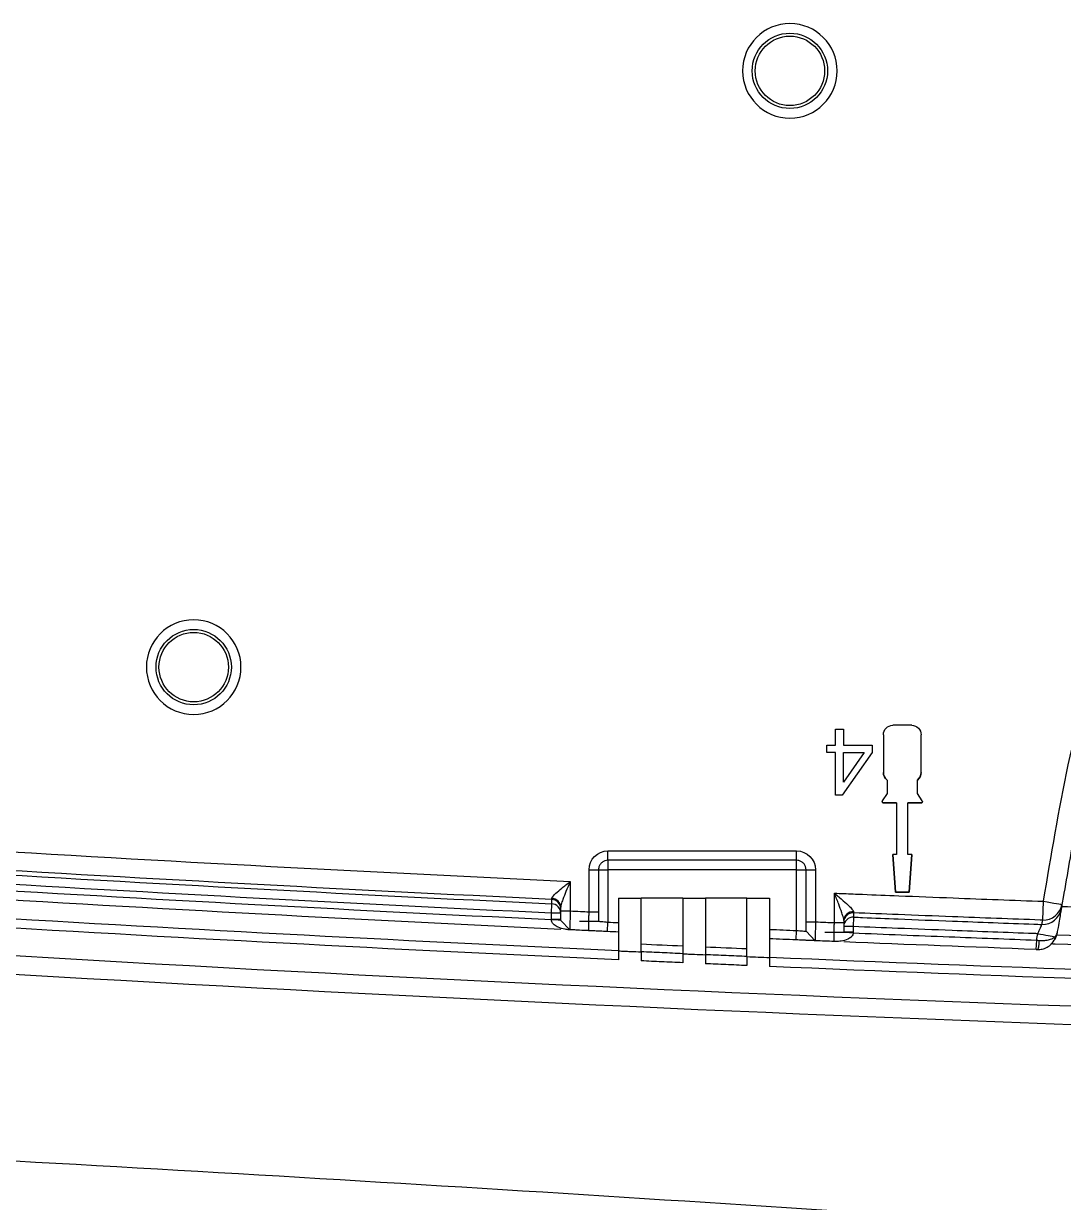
# Model space of a CAD drawing. Header units: millimetres. Extents: x 28 to 2974, y 8 to 3716.
# Drawn here: x 1713.2 to 1768.4, y 1207.4 to 1269.9 of the extents above; entities that cross this region are included whole.
import ezdxf

# ---------------------------------------------------------------- set-up
doc = ezdxf.new("R2010")
doc.units = ezdxf.units.MM
doc.layers.add('1LINE', color=7, linetype='CONTINUOUS')

msp = doc.modelspace()

# ---------------------------------------------------------------- linework, layer by layer
at = {"layer": '1LINE', "linetype": 'Continuous'}
for p, q in [((1760.31, 1232.719), (1759.31, 1232.719)), ((1756.279, 1231.674), (1756.279, 1232.512)), ((1756.279, 1232.512), (1756.705, 1232.512)), ((1756.705, 1232.512), (1756.705, 1231.674)), ((1758.81, 1232.219), (1758.81, 1230.219)), ((1760.81, 1230.219), (1760.81, 1232.219)), ((1755.81, 1231.674), (1756.279, 1231.674)), ((1755.81, 1231.28), (1755.81, 1231.674)), ((1756.705, 1231.674), (1758.21, 1231.674)), ((1758.21, 1231.674), (1758.21, 1231.28)), ((1756.279, 1231.28), (1755.81, 1231.28)), ((1756.279, 1229.012), (1756.279, 1231.28)), ((1758.21, 1231.28), (1756.627, 1229.012)), ((1757.791, 1231.28), (1756.705, 1229.703)), ((1756.705, 1231.28), (1757.791, 1231.28)), ((1756.705, 1229.703), (1756.705, 1231.28)), ((1760.81, 1230.219), (1760.81, 1230.219)), ((1759.01, 1229.819), (1759.01, 1229.112)), ((1759.01, 1229.819), (1759.01, 1229.819)), ((1760.61, 1229.819), (1760.61, 1229.819)), ((1760.61, 1229.112), (1760.61, 1229.819)), ((1756.627, 1229.012), (1756.279, 1229.012)), ((1759.01, 1229.112), (1758.75, 1228.714)), ((1760.87, 1228.714), (1760.61, 1229.112)), ((1759.51, 1228.604), (1758.81, 1228.604)), ((1758.81, 1228.604), (1759.51, 1228.604)), ((1758.81, 1228.604), (1758.81, 1228.604)), ((1759.51, 1228.604), (1759.51, 1225.876)), ((1759.51, 1228.604), (1759.51, 1228.604)), ((1760.11, 1228.604), (1760.11, 1228.604)), ((1760.11, 1225.876), (1760.11, 1228.604)), ((1760.81, 1228.604), (1760.11, 1228.604)), ((1760.11, 1228.604), (1760.81, 1228.604)), ((1760.81, 1228.604), (1760.81, 1228.604)), ((1744.213, 1226.064), (1754.213, 1226.064)), ((1744.213, 1225.564), (1744.213, 1226.064)), ((1754.213, 1225.564), (1754.213, 1226.064)), ((1759.444, 1223.876), (1759.31, 1225.876)), ((1759.31, 1225.876), (1759.444, 1223.876)), ((1759.51, 1225.876), (1759.31, 1225.876)), ((1760.31, 1225.876), (1760.11, 1225.876)), ((1760.31, 1225.876), (1760.177, 1223.876)), ((1760.177, 1223.876), (1760.31, 1225.876)), ((1754.213, 1225.564), (1744.213, 1225.564)), ((1744.213, 1225.564), (1744.213, 1225.064)), ((1754.213, 1225.064), (1754.213, 1225.564)), ((1743.213, 1222.835), (1743.213, 1225.064)), ((1743.713, 1225.064), (1743.713, 1222.835)), ((1743.713, 1225.064), (1744.213, 1225.064)), ((1744.213, 1225.064), (1744.213, 1222.288)), ((1754.213, 1225.064), (1744.213, 1225.064)), ((1754.213, 1221.844), (1754.213, 1225.064)), ((1754.213, 1225.064), (1754.713, 1225.064)), ((1754.713, 1222.302), (1754.713, 1225.064)), ((1755.213, 1225.064), (1755.213, 1222.302)), ((1742.213, 1224.443), (1742.213, 1222.882)), ((1741.213, 1222.761), (1741.237, 1223.26)), ((1748.179, 1223.565), (1745.979, 1223.565)), ((1751.579, 1223.565), (1749.379, 1223.565)), ((1756.213, 1222.261), (1756.213, 1223.822)), ((1760.177, 1223.876), (1759.444, 1223.876)), ((1759.444, 1223.876), (1760.177, 1223.876)), ((1759.444, 1223.876), (1759.444, 1223.876)), ((1760.177, 1223.876), (1760.177, 1223.876)), ((1767.255, 1222.392), (1767.291, 1223.39)), ((1741.213, 1222.426), (1741.213, 1222.761)), ((1741.713, 1222.882), (1741.713, 1223.074)), ((1741.713, 1222.382), (1742.189, 1221.882)), ((1744.19, 1221.788), (1744.213, 1222.288)), ((1756.713, 1222.366), (1756.713, 1222.261)), ((1757.234, 1222.552), (1757.213, 1222.053)), ((1757.213, 1222.053), (1757.213, 1221.76)), ((1754.192, 1221.344), (1754.213, 1221.844)), ((1754.713, 1221.802), (1755.192, 1221.302)), ((1754.713, 1221.802), (1755.192, 1221.302)), ((1744.779, 1220.763), (1744.779, 1220.288)), ((1766.917, 1220.835), (1766.936, 1221.335)), ((1745.979, 1220.709), (1745.979, 1220.233)), ((1748.179, 1220.611), (1748.179, 1220.134)), ((1749.379, 1220.559), (1749.379, 1220.081)), ((1751.579, 1220.463), (1751.579, 1219.985)), ((1752.779, 1220.411), (1752.779, 1219.933))]:
    msp.add_line(p, q, dxfattribs=at)
at = {"layer": '1LINE', "linetype": 'Continuous', "extrusion": (3.83778e-22, 6.26757e-06, -1)}
for centre in [(-1753.855, 1267.401, 0.008), (-1722.256, 1235.801, 0.008)]:
    msp.add_circle(centre, 2.506, dxfattribs=at)
at = {"layer": '1LINE', "linetype": 'Continuous', "extrusion": (-3.83778e-22, -6.26758e-06, 1)}
for centre, radius in [((1753.855, 1267.401, -0.008), 1.996), ((1753.855, 1267.401, -0.008), 1.84), ((1722.256, 1235.801, -0.008), 1.996), ((1722.256, 1235.801, -0.008), 1.84)]:
    msp.add_circle(centre, radius, dxfattribs=at)
at = {"layer": '1LINE', "linetype": 'Continuous', "extrusion": (3.83778e-22, 6.26757e-06, -1)}
for centre, radius, start, end in [((-1759.31, 1232.219, 0.008), 0.5, 0, 90), ((-1760.31, 1232.219, 0.008), 0.5, 90, 180), ((-1759.31, 1230.219, 0.008), 0.5, 306.8699, 359.98137), ((-1760.31, 1230.219, 0.008), 0.5, 180.01863, 233.1301), ((-1758.81, 1228.675, 0.008), 0.0716, 270, 359.86704), ((-1760.81, 1228.675, 0.008), 0.0716, 180.13296, 270), ((-1744.213, 1225.064, 0.008), 1, 0, 90), ((-1754.213, 1225.064, 0.008), 1, 90, 180)]:
    msp.add_arc(centre, radius, start, end, dxfattribs=at)
at = {"layer": '1LINE', "linetype": 'Continuous', "extrusion": (-3.83778e-22, -6.26758e-06, 1)}
for centre, radius, start, end in [((1759.31, 1230.219, -0.008), 0.5, 180.01921, 233.1301), ((1760.31, 1230.219, -0.008), 0.5, 306.8699, 359.98079), ((1758.81, 1228.675, -0.008), 0.0716, 146.96126, 270), ((1760.81, 1228.675, -0.008), 0.0716, 270, 33.03474)]:
    msp.add_arc(centre, radius, start, end, dxfattribs=at)
at = {"layer": '1LINE', "linetype": 'Continuous'}
for centre, major_axis, ratio, start_param, end_param in [((1743.213, 1225.064), (-0.5, 0), 0.000006, 1.570796, 3.141593), ((1755.213, 1225.064), (-0.5, 0), 0.000006, 0.000006, 1.570796), ((1741.213, 1223.074), (0.5, 0), 0.942693, 0, 1.526036), ((1741.213, 1222.99), (0.5, 0), 0.99875, 0, 1.52338), ((1741.213, 1222.761), (0.5, 0), 0.99875, 0, 1.523384), ((1767.291, 1223.39), (0.985, -0.17), 0.000006, 4.71239, 6.283186), ((1741.213, 1222.761), (0.5, 0), 0.000006, 0, 1.570796), ((1742.213, 1222.882), (-0.5, 0), 0.000006, 0, 1.570796), ((1743.213, 1222.835), (-0.5, 0), 0.000006, 1.570796, 3.141593), ((1757.213, 1222.366), (-0.5, 0), 0.942723, 4.673725, 6.283185), ((1757.213, 1222.282), (-0.5, 0), 0.99875, 4.671431, 6.283185), ((1767.252, 1223.162), (0.985, -0.17), 0.998729, 4.847032, 6.283207), ((1767.291, 1223.39), (0.985, -0.17), 0.998729, 4.847001, 6.283207), ((1741.213, 1222.426), (0.5, 0), 0.000006, 0, 1.570796), ((1741.213, 1222.381), (0.5, 0), 0.044441, 0, 1.56868), ((1755.213, 1222.302), (-0.5, 0), 0.000006, 0, 1.570796), ((1756.213, 1222.261), (-0.5, 0), 0.000006, 1.570796, 3.141593), ((1757.213, 1222.053), (-0.5, 0), 0.99875, 4.671409, 6.283185), ((1757.213, 1222.053), (-0.5, 0), 0.000006, 4.712389, 6.283185), ((1742.166, 1221.382), (0.024, 0.499), 0.000002, 0.000048, 0.075187), ((1757.213, 1221.76), (-0.5, 0), 0.000006, 4.712389, 6.283185), ((1757.212, 1221.716), (-0.5, 0.022), 0.000006, 4.712399, 6.283183), ((1766.994, 1221.672), (0.985, -0.17), 0.000006, 4.71239, 5.879762), ((1767.447, 1221.594), (0.43, -0.256), 0.642518, 6.228245, 6.82106), ((1756.172, 1220.761), (0.021, 0.5), 0.000001, 0.000048, 0.075205), ((1767.003, 1221.333), (-0.011, -0.5), 0.131549, 6.274704, 7.834322)]:
    msp.add_ellipse(centre, major_axis=major_axis, ratio=ratio, start_param=start_param, end_param=end_param, dxfattribs=at)
at = {"layer": '1LINE', "linetype": 'Continuous', "extrusion": (6.12323e-17, 1, 0)}
for centre in [(1743.213, 1222.335), (1743.213, 1222.334), (1756.213, 1221.76)]:
    msp.add_ellipse(centre, major_axis=(0, 0, -0.5), ratio=1, start_param=1.570796, end_param=4.712389, dxfattribs=at)
at = {"layer": '1LINE', "linetype": 'Continuous'}
for points, knots in [([(1767.291, 1223.39), (1767.71, 1225.808), (1768.103, 1228.232), (1769.123, 1233.028), (1769.727, 1235.405), (1771.831, 1242.474), (1773.603, 1247.069), (1775.738, 1251.499)], [0, 0, 0, 0, 0.25, 0.25, 0.5, 0.5, 1, 1, 1, 1]), ([(1776.639, 1251.065), (1774.231, 1246.067), (1772.261, 1240.782), (1770.076, 1232.757), (1769.475, 1230.071), (1768.877, 1226.702), (1768.774, 1226.095), (1768.557, 1224.842), (1768.428, 1224.092), (1768.298, 1223.342), (1768.277, 1223.219)], [0, 0, 0, 0, 0.563505, 0.563505, 0.845258, 0.845258, 0.915696, 0.915696, 0.986135, 1, 1, 1, 1]), ([(1858.461, 859.29), (1845.948, 859.283), (1833.459, 860.712), (1809.104, 866.4), (1797.472, 870.56), (1775.293, 881.515), (1764.734, 888.494), (1750.403, 900.581), (1745.888, 904.825), (1737.195, 913.585), (1733.032, 918.115), (1721.051, 932.12), (1713.747, 942.016), (1700.442, 962.872), (1694.421, 973.891), (1683.891, 996.439), (1679.396, 1007.898), (1671.757, 1031.135), (1668.598, 1042.91), (1663.638, 1066.78), (1661.818, 1078.869), (1659.316, 1103.31), (1658.652, 1115.674), (1658.128, 1140.267), (1658.258, 1152.49), (1658.853, 1176.822), (1659.291, 1188.933), (1660.26, 1210.736), (1660.788, 1220.441), (1661.424, 1230.111)], [0, 0, 0, 0, 0.078081, 0.078081, 0.156162, 0.156162, 0.234242, 0.234242, 0.273283, 0.273283, 0.312323, 0.312323, 0.390404, 0.390404, 0.468485, 0.468485, 0.546565, 0.546565, 0.624646, 0.624646, 0.702727, 0.702727, 0.780808, 0.780808, 0.858888, 0.858888, 0.936969, 0.936969, 1, 1, 1, 1]), ([(1674.814, 1228.539), (1685.993, 1227.707), (1697.177, 1226.951), (1719.643, 1225.584), (1730.926, 1224.975), (1742.213, 1224.443)], [0, 0, 0, 0, 0.497996, 0.497996, 1, 1, 1, 1]), ([(1741.213, 1222.761), (1730.215, 1223.284), (1719.22, 1223.879), (1697.043, 1225.229), (1685.86, 1225.985), (1674.683, 1226.817)], [0, 0, 0, 0, 0.495562, 0.495562, 1, 1, 1, 1]), ([(1664.649, 1226.015), (1663.908, 1214.06), (1663.323, 1202.055), (1661.956, 1166.671), (1661.257, 1143.218), (1662.555, 1107.901), (1663.409, 1096.075), (1666.27, 1072.533), (1668.254, 1060.877), (1673.521, 1037.841), (1676.796, 1026.459), (1684.638, 1003.972), (1689.224, 992.885), (1699.694, 971.425), (1705.551, 961.091), (1718.59, 941.265), (1725.798, 931.742), (1737.613, 918.264), (1741.691, 913.929), (1750.146, 905.601), (1754.512, 901.593), (1763.674, 894.065), (1768.468, 890.542), (1778.562, 884.066), (1783.832, 881.126), (1800.056, 873.305), (1811.262, 869.413), (1834.413, 864.127), (1846.438, 862.765), (1858.461, 862.771)], [0, 0, 0, 0, 0.079119, 0.079119, 0.232599, 0.232599, 0.309339, 0.309339, 0.386079, 0.386079, 0.462819, 0.462819, 0.539559, 0.539559, 0.616299, 0.616299, 0.69304, 0.69304, 0.73141, 0.73141, 0.76978, 0.76978, 0.80815, 0.80815, 0.84652, 0.84652, 0.92326, 0.92326, 1, 1, 1, 1]), ([(1744.213, 1225.564), (1744.157, 1225.564), (1744.1, 1225.554), (1743.995, 1225.517), (1743.944, 1225.489), (1743.857, 1225.419), (1743.819, 1225.376), (1743.759, 1225.281), (1743.738, 1225.228), (1743.717, 1225.137), (1743.713, 1225.1), (1743.713, 1225.064)], [0, 0, 0, 0, 0.214941, 0.214941, 0.429881, 0.429881, 0.644822, 0.644822, 0.859762, 0.859762, 1, 1, 1, 1]), ([(1754.713, 1225.064), (1754.713, 1225.12), (1754.703, 1225.176), (1754.666, 1225.282), (1754.638, 1225.332), (1754.569, 1225.42), (1754.526, 1225.458), (1754.431, 1225.517), (1754.377, 1225.539), (1754.287, 1225.56), (1754.25, 1225.564), (1754.213, 1225.564)], [0, 0, 0, 0, 0.214941, 0.214941, 0.429881, 0.429881, 0.644822, 0.644822, 0.859762, 0.859762, 1, 1, 1, 1]), ([(1741.235, 1223.545), (1741.235, 1223.565), (1741.246, 1223.59), (1741.27, 1223.627), (1741.277, 1223.637), (1741.325, 1223.699), (1741.383, 1223.757), (1741.543, 1223.904), (1741.654, 1223.996), (1741.909, 1224.204), (1742.059, 1224.322), (1742.21, 1224.44), (1742.211, 1224.441), (1742.213, 1224.443)], [0, 0, 0, 0, 0.113333, 0.113333, 0.151859, 0.151859, 0.34896, 0.34896, 0.637219, 0.637219, 0.99599, 0.99599, 1, 1, 1, 1]), ([(1742.213, 1224.443), (1742.212, 1224.44), (1742.211, 1224.438), (1742.134, 1224.257), (1742.058, 1224.078), (1741.928, 1223.761), (1741.872, 1223.62), (1741.79, 1223.397), (1741.76, 1223.309), (1741.724, 1223.172), (1741.713, 1223.117), (1741.713, 1223.074)], [0, 0, 0, 0, 0.004935, 0.004935, 0.37056, 0.37056, 0.663437, 0.663437, 0.859036, 0.859036, 1, 1, 1, 1]), ([(1741.237, 1223.26), (1741.237, 1223.277), (1741.237, 1223.293), (1741.237, 1223.37), (1741.237, 1223.429), (1741.237, 1223.489)], [0, 0, 0, 0, 0.21831, 0.21831, 1, 1, 1, 1]), ([(1744.779, 1223.565), (1744.785, 1223.565), (1744.791, 1223.565), (1744.993, 1223.565), (1745.189, 1223.565), (1745.487, 1223.565), (1745.59, 1223.565), (1745.788, 1223.565), (1745.883, 1223.565), (1745.979, 1223.565)], [0, 0, 0, 0, 0.015113, 0.015113, 0.50499, 0.50499, 0.761543, 0.761543, 1, 1, 1, 1]), ([(1744.779, 1223.565), (1744.779, 1223.538), (1744.779, 1223.511), (1744.779, 1223), (1744.779, 1222.516), (1744.779, 1221.608), (1744.779, 1221.185), (1744.779, 1220.763)], [0, 0, 0, 0, 0.028416, 0.028416, 0.547273, 0.547273, 1, 1, 1, 1]), ([(1745.979, 1220.709), (1745.979, 1220.723), (1745.979, 1220.738), (1745.979, 1221.243), (1745.979, 1221.733), (1745.979, 1222.67), (1745.979, 1223.118), (1745.979, 1223.565)], [0, 0, 0, 0, 0.015199, 0.015199, 0.530361, 0.530361, 1, 1, 1, 1]), ([(1748.179, 1223.565), (1748.184, 1223.565), (1748.19, 1223.565), (1748.392, 1223.565), (1748.589, 1223.565), (1748.888, 1223.565), (1748.991, 1223.565), (1749.188, 1223.565), (1749.283, 1223.565), (1749.379, 1223.565)], [0, 0, 0, 0, 0.014364, 0.014364, 0.505793, 0.505793, 0.762101, 0.762101, 1, 1, 1, 1]), ([(1748.179, 1223.565), (1748.179, 1223.539), (1748.179, 1223.512), (1748.179, 1222.986), (1748.179, 1222.486), (1748.179, 1221.528), (1748.179, 1221.069), (1748.179, 1220.611)], [0, 0, 0, 0, 0.02647, 0.02647, 0.534629, 0.534629, 1, 1, 1, 1]), ([(1749.379, 1223.565), (1749.379, 1223.539), (1749.379, 1223.513), (1749.379, 1222.981), (1749.379, 1222.476), (1749.379, 1221.5), (1749.379, 1221.029), (1749.379, 1220.559)], [0, 0, 0, 0, 0.025836, 0.025836, 0.530507, 0.530507, 1, 1, 1, 1]), ([(1751.579, 1223.565), (1751.78, 1223.565), (1751.982, 1223.565), (1752.382, 1223.565), (1752.58, 1223.565), (1752.779, 1223.565)], [0, 0, 0, 0, 0.504378, 0.504378, 1, 1, 1, 1]), ([(1751.579, 1220.463), (1751.579, 1220.975), (1751.579, 1221.488), (1751.579, 1222.485), (1751.579, 1222.969), (1751.579, 1223.491), (1751.579, 1223.528), (1751.579, 1223.565)], [0, 0, 0, 0, 0.495637, 0.495637, 0.964234, 0.964234, 1, 1, 1, 1]), ([(1752.779, 1223.565), (1752.779, 1223.546), (1752.779, 1223.527), (1752.779, 1222.997), (1752.779, 1222.486), (1752.779, 1221.486), (1752.779, 1220.997), (1752.779, 1220.475), (1752.779, 1220.443), (1752.779, 1220.411)], [0, 0, 0, 0, 0.017993, 0.017993, 0.503998, 0.503998, 0.969369, 0.969369, 1, 1, 1, 1]), ([(1756.713, 1222.366), (1756.713, 1222.408), (1756.703, 1222.463), (1756.668, 1222.603), (1756.639, 1222.694), (1756.558, 1222.931), (1756.501, 1223.081), (1756.37, 1223.425), (1756.293, 1223.62), (1756.215, 1223.817), (1756.214, 1223.82), (1756.213, 1223.822)], [0, 0, 0, 0, 0.132986, 0.132986, 0.32274, 0.32274, 0.619086, 0.619086, 0.995307, 0.995307, 1, 1, 1, 1]), ([(1756.213, 1223.822), (1756.215, 1223.821), (1756.216, 1223.82), (1756.374, 1223.686), (1756.532, 1223.553), (1756.8, 1223.32), (1756.915, 1223.217), (1757.08, 1223.057), (1757.139, 1222.995), (1757.189, 1222.93), (1757.196, 1222.92), (1757.221, 1222.882), (1757.232, 1222.856), (1757.232, 1222.837)], [0, 0, 0, 0, 0.003813, 0.003813, 0.373709, 0.373709, 0.665804, 0.665804, 0.856971, 0.856971, 0.894071, 0.894071, 1, 1, 1, 1]), ([(1756.213, 1223.822), (1756.38, 1223.815), (1756.546, 1223.809), (1757.046, 1223.788), (1757.379, 1223.774), (1758.351, 1223.735), (1758.989, 1223.709), (1760.587, 1223.645), (1761.547, 1223.607), (1764.102, 1223.508), (1765.697, 1223.448), (1767.291, 1223.39)], [0, 0, 0, 0, 0.045138, 0.045138, 0.135336, 0.135336, 0.308198, 0.308198, 0.568208, 0.568208, 1, 1, 1, 1]), ([(1776.927, 887.005), (1776.575, 887.221), (1774.57, 888.462), (1767.38, 893.155), (1757.781, 900.673), (1747.57, 910.142), (1737.635, 920.32), (1724.232, 935.913), (1708.677, 958.186), (1694.014, 985.308), (1684.227, 1008.985), (1678.581, 1025.955), (1675.679, 1035.784), (1672.969, 1045.755), (1670.039, 1058.363), (1667.287, 1073.637), (1665.613, 1086.235), (1664.573, 1096.468), (1663.921, 1104.522), (1663.437, 1112.409), (1662.972, 1122.735), (1662.552, 1140.564), (1662.918, 1166.586), (1663.943, 1195.739), (1664.862, 1214.416), (1665.362, 1222.731)], [0, 0, 0, 0, 0.003326, 0.018954, 0.069033, 0.101108, 0.130921, 0.183397, 0.266267, 0.348763, 0.430815, 0.471925, 0.492528, 0.513208, 0.554991, 0.596556, 0.638042, 0.657363, 0.679557, 0.703332, 0.721206, 0.763086, 0.847474, 0.931824, 1, 1, 1, 1]), ([(1741.713, 1222.382), (1741.713, 1222.382), (1741.713, 1222.391), (1741.713, 1222.428), (1741.713, 1222.456), (1741.713, 1222.526), (1741.713, 1222.569), (1741.713, 1222.664), (1741.713, 1222.717), (1741.713, 1222.808), (1741.713, 1222.845), (1741.713, 1222.882)], [0, 0, 0, 0, 0.21465, 0.21465, 0.429294, 0.429294, 0.644044, 0.644044, 0.859024, 0.859024, 1, 1, 1, 1]), ([(1742.213, 1222.882), (1742.211, 1222.808), (1742.21, 1222.734), (1742.205, 1222.553), (1742.203, 1222.446), (1742.198, 1222.257), (1742.196, 1222.171), (1742.193, 1222.031), (1742.192, 1221.975), (1742.19, 1221.901), (1742.189, 1221.882), (1742.189, 1221.882)], [0, 0, 0, 0, 0.140918, 0.140918, 0.355837, 0.355837, 0.570577, 0.570577, 0.785267, 0.785267, 1, 1, 1, 1]), ([(1742.213, 1222.882), (1742.395, 1222.874), (1742.578, 1222.865), (1742.911, 1222.849), (1743.062, 1222.842), (1743.213, 1222.835)], [0, 0, 0, 0, 0.546957, 0.546957, 1, 1, 1, 1]), ([(1743.19, 1221.835), (1743.19, 1221.835), (1743.19, 1221.854), (1743.192, 1221.928), (1743.193, 1221.984), (1743.196, 1222.124), (1743.198, 1222.21), (1743.203, 1222.399), (1743.205, 1222.506), (1743.21, 1222.687), (1743.211, 1222.761), (1743.213, 1222.835)], [0, 0, 0, 0, 0.214736, 0.214736, 0.429431, 0.429431, 0.644175, 0.644175, 0.859094, 0.859094, 1, 1, 1, 1]), ([(1743.713, 1222.835), (1743.713, 1222.798), (1743.713, 1222.761), (1743.713, 1222.67), (1743.713, 1222.617), (1743.713, 1222.522), (1743.713, 1222.479), (1743.713, 1222.409), (1743.713, 1222.381), (1743.713, 1222.344), (1743.713, 1222.335), (1743.713, 1222.335)], [0, 0, 0, 0, 0.140963, 0.140963, 0.355942, 0.355942, 0.570696, 0.570696, 0.785345, 0.785345, 1, 1, 1, 1]), ([(1757.234, 1222.781), (1757.234, 1222.764), (1757.234, 1222.747), (1757.234, 1222.671), (1757.234, 1222.611), (1757.234, 1222.552)], [0, 0, 0, 0, 0.21831, 0.21831, 1, 1, 1, 1]), ([(1767.255, 1222.392), (1767.213, 1222.393), (1767.171, 1222.395), (1765.575, 1222.453), (1764.022, 1222.512), (1761.508, 1222.609), (1760.548, 1222.647), (1758.803, 1222.717), (1758.018, 1222.748), (1757.234, 1222.781)], [0, 0, 0, 0, 0.012594, 0.012594, 0.477554, 0.477554, 0.765119, 0.765119, 1, 1, 1, 1]), ([(1768.237, 1222.992), (1768.237, 1222.988), (1768.235, 1222.977), (1768.226, 1222.925), (1768.215, 1222.861), (1768.184, 1222.685), (1768.164, 1222.571), (1768.119, 1222.309), (1768.093, 1222.158), (1768.05, 1221.907), (1768.033, 1221.812), (1768.017, 1221.716)], [0, 0, 0, 0, 0.116717, 0.116717, 0.361637, 0.361637, 0.60873, 0.60873, 0.856854, 0.856854, 1, 1, 1, 1]), ([(1786.707, 1222.495), (1786.041, 1222.516), (1785.374, 1222.537), (1782.914, 1222.615), (1781.12, 1222.672), (1777.313, 1222.795), (1775.301, 1222.861), (1771.611, 1222.986), (1769.934, 1223.045), (1768.257, 1223.106)], [0, 0, 0, 0, 0.108342, 0.108342, 0.400073, 0.400073, 0.727281, 0.727281, 1, 1, 1, 1]), ([(1742.189, 1221.881), (1742.18, 1221.881), (1742.17, 1221.881), (1742.12, 1221.885), (1742.081, 1221.888), (1742.008, 1221.897), (1741.973, 1221.902), (1741.814, 1221.931), (1741.691, 1221.965), (1741.498, 1222.052), (1741.424, 1222.095), (1741.32, 1222.184), (1741.284, 1222.223), (1741.242, 1222.294), (1741.229, 1222.323), (1741.218, 1222.369), (1741.215, 1222.386), (1741.214, 1222.404)], [0, 0, 0, 0, 0.022289, 0.022289, 0.120631, 0.120631, 0.211292, 0.211292, 0.541782, 0.541782, 0.758384, 0.758384, 0.887672, 0.887672, 0.959558, 0.959558, 1, 1, 1, 1]), ([(1743.713, 1222.334), (1743.713, 1222.334), (1743.723, 1222.333), (1743.76, 1222.33), (1743.788, 1222.327), (1743.857, 1222.321), (1743.9, 1222.317), (1743.995, 1222.308), (1744.048, 1222.303), (1744.139, 1222.295), (1744.176, 1222.291), (1744.213, 1222.288)], [0, 0, 0, 0, 0.21182, 0.21182, 0.42697, 0.42697, 0.642445, 0.642445, 0.858345, 0.858345, 1, 1, 1, 1]), ([(1754.713, 1221.802), (1754.713, 1221.802), (1754.713, 1221.806), (1754.713, 1221.826), (1754.713, 1221.848), (1754.713, 1221.907), (1754.713, 1221.946), (1754.713, 1222.033), (1754.713, 1222.084), (1754.713, 1222.189), (1754.713, 1222.246), (1754.713, 1222.302)], [0, 0, 0, 0, 0.134684, 0.134684, 0.350834, 0.350834, 0.567168, 0.567168, 0.783587, 0.783587, 1, 1, 1, 1]), ([(1755.213, 1222.302), (1755.211, 1222.19), (1755.208, 1222.077), (1755.204, 1221.865), (1755.202, 1221.765), (1755.198, 1221.59), (1755.197, 1221.513), (1755.194, 1221.395), (1755.193, 1221.351), (1755.192, 1221.311), (1755.192, 1221.302), (1755.192, 1221.302)], [0, 0, 0, 0, 0.215118, 0.215118, 0.43027, 0.43027, 0.645382, 0.645382, 0.860353, 0.860353, 1, 1, 1, 1]), ([(1755.213, 1222.302), (1755.394, 1222.295), (1755.574, 1222.287), (1755.908, 1222.273), (1756.06, 1222.267), (1756.213, 1222.261)], [0, 0, 0, 0, 0.541704, 0.541704, 1, 1, 1, 1]), ([(1756.192, 1221.261), (1756.192, 1221.261), (1756.193, 1221.28), (1756.194, 1221.354), (1756.195, 1221.41), (1756.198, 1221.549), (1756.2, 1221.635), (1756.204, 1221.825), (1756.206, 1221.931), (1756.21, 1222.112), (1756.212, 1222.187), (1756.213, 1222.261)], [0, 0, 0, 0, 0.214781, 0.214781, 0.429529, 0.429529, 0.644317, 0.644317, 0.859242, 0.859242, 1, 1, 1, 1]), ([(1756.713, 1222.261), (1756.713, 1222.224), (1756.713, 1222.186), (1756.713, 1222.096), (1756.713, 1222.042), (1756.713, 1221.948), (1756.713, 1221.905), (1756.713, 1221.835), (1756.713, 1221.807), (1756.713, 1221.77), (1756.713, 1221.76), (1756.713, 1221.76)], [0, 0, 0, 0, 0.140803, 0.140803, 0.355775, 0.355775, 0.57057, 0.57057, 0.785283, 0.785283, 1, 1, 1, 1]), ([(1766.994, 1221.672), (1766.92, 1221.675), (1766.846, 1221.678), (1765.332, 1221.733), (1763.892, 1221.788), (1761.492, 1221.881), (1760.533, 1221.919), (1758.786, 1221.989), (1758, 1222.02), (1757.213, 1222.053)], [0, 0, 0, 0, 0.022708, 0.022708, 0.464331, 0.464331, 0.758746, 0.758746, 1, 1, 1, 1]), ([(1757.234, 1222.552), (1757.393, 1222.545), (1757.553, 1222.539), (1758.339, 1222.506), (1758.966, 1222.481), (1760.552, 1222.418), (1761.512, 1222.38), (1763.911, 1222.287), (1765.351, 1222.233), (1766.932, 1222.174), (1767.074, 1222.169), (1767.215, 1222.164)], [0, 0, 0, 0, 0.047958, 0.047958, 0.236354, 0.236354, 0.52478, 0.52478, 0.95742, 0.95742, 1, 1, 1, 1]), ([(1766.994, 1221.672), (1767.019, 1221.728), (1767.044, 1221.784), (1767.091, 1221.888), (1767.114, 1221.938), (1767.153, 1222.025), (1767.17, 1222.063), (1767.196, 1222.121), (1767.205, 1222.142), (1767.213, 1222.159), (1767.215, 1222.163), (1767.215, 1222.164)], [0, 0, 0, 0, 0.231099, 0.231099, 0.459294, 0.459294, 0.681823, 0.681823, 0.898008, 0.898008, 1, 1, 1, 1]), ([(1767.215, 1222.164), (1767.221, 1222.197), (1767.227, 1222.23), (1767.24, 1222.306), (1767.247, 1222.349), (1767.255, 1222.392)], [0, 0, 0, 0, 0.436611, 0.436611, 1, 1, 1, 1]), ([(1743.19, 1221.835), (1743.031, 1221.843), (1742.872, 1221.85), (1742.539, 1221.866), (1742.364, 1221.874), (1742.189, 1221.882)], [0, 0, 0, 0, 0.476524, 0.476524, 1, 1, 1, 1]), ([(1744.19, 1221.788), (1744.116, 1221.792), (1744.041, 1221.795), (1743.86, 1221.804), (1743.754, 1221.809), (1743.564, 1221.817), (1743.478, 1221.821), (1743.339, 1221.828), (1743.283, 1221.831), (1743.209, 1221.834), (1743.19, 1221.835), (1743.19, 1221.835)], [0, 0, 0, 0, 0.141295, 0.141295, 0.356736, 0.356736, 0.571939, 0.571939, 0.787022, 0.787022, 1, 1, 1, 1]), ([(1756.192, 1221.259), (1755.526, 1221.287), (1754.86, 1221.315), (1753.722, 1221.363), (1753.25, 1221.383), (1752.779, 1221.403)], [0, 0, 0, 0, 0.585229, 0.585229, 1, 1, 1, 1]), ([(1754.213, 1221.844), (1754.269, 1221.839), (1754.326, 1221.834), (1754.432, 1221.825), (1754.482, 1221.821), (1754.569, 1221.814), (1754.608, 1221.811), (1754.667, 1221.806), (1754.689, 1221.804), (1754.709, 1221.802), (1754.713, 1221.802), (1754.713, 1221.802)], [0, 0, 0, 0, 0.216007, 0.216007, 0.431902, 0.431902, 0.647527, 0.647527, 0.862802, 0.862802, 1, 1, 1, 1]), ([(1757.212, 1221.716), (1757.211, 1221.688), (1757.204, 1221.659), (1757.192, 1221.627), (1757.189, 1221.62), (1757.166, 1221.573), (1757.138, 1221.538), (1757.103, 1221.503), (1757.099, 1221.499), (1757.043, 1221.449), (1756.984, 1221.413), (1756.812, 1221.332), (1756.692, 1221.3), (1756.482, 1221.266), (1756.391, 1221.258), (1756.274, 1221.257), (1756.251, 1221.257), (1756.216, 1221.258), (1756.204, 1221.258), (1756.192, 1221.259)], [0, 0, 0, 0, 0.064754, 0.064754, 0.081264, 0.081264, 0.187144, 0.187144, 0.201189, 0.201189, 0.370732, 0.370732, 0.682349, 0.682349, 0.917215, 0.917215, 0.973217, 0.973217, 1, 1, 1, 1]), ([(1757.212, 1221.716), (1758.909, 1221.646), (1760.605, 1221.578), (1763.847, 1221.451), (1765.391, 1221.392), (1766.936, 1221.335)], [0, 0, 0, 0, 0.5235, 0.5235, 1, 1, 1, 1]), ([(1767.068, 1221.321), (1767.108, 1221.318), (1767.147, 1221.315), (1767.269, 1221.312), (1767.351, 1221.316), (1767.515, 1221.337), (1767.597, 1221.356), (1767.764, 1221.416), (1767.843, 1221.463), (1767.9, 1221.516)], [0, 0, 0, 0, 0.108553, 0.108553, 0.346201, 0.346201, 0.623223, 0.623223, 1, 1, 1, 1]), ([(1768.017, 1221.716), (1768.016, 1221.714), (1768.016, 1221.712), (1768.015, 1221.71), (1768.015, 1221.709), (1768.015, 1221.708), (1768.015, 1221.706), (1768.014, 1221.702), (1768.013, 1221.699), (1768.012, 1221.69), (1768.011, 1221.685), (1768.008, 1221.669), (1768.005, 1221.659), (1767.999, 1221.631), (1767.994, 1221.613), (1767.979, 1221.562), (1767.968, 1221.529), (1767.931, 1221.437), (1767.901, 1221.379), (1767.867, 1221.323)], [0, 0, 0, 0, 0.014203, 0.014203, 0.015849, 0.015849, 0.025898, 0.025898, 0.047516, 0.047516, 0.087137, 0.087137, 0.159628, 0.159628, 0.292119, 0.292119, 0.535554, 0.535554, 1, 1, 1, 1]), ([(1767.9, 1221.516), (1767.932, 1221.54), (1767.957, 1221.57), (1767.986, 1221.62), (1767.994, 1221.636), (1768.004, 1221.663), (1768.006, 1221.672), (1768.01, 1221.687), (1768.012, 1221.692), (1768.013, 1221.7), (1768.014, 1221.703), (1768.015, 1221.707), (1768.015, 1221.709), (1768.016, 1221.711), (1768.016, 1221.711), (1768.016, 1221.712), (1768.016, 1221.712), (1768.016, 1221.713), (1768.016, 1221.715), (1768.017, 1221.716)], [0, 0, 0, 0, 0.501451, 0.501451, 0.737044, 0.737044, 0.858768, 0.858768, 0.923604, 0.923604, 0.958536, 0.958536, 0.977449, 0.977449, 0.983915, 0.983915, 0.985577, 0.985577, 1, 1, 1, 1]), ([(1767.995, 1221.617), (1767.996, 1221.617), (1767.998, 1221.617), (1771.598, 1221.485), (1775.197, 1221.36), (1782.415, 1221.126), (1786.034, 1221.017), (1789.654, 1220.915)], [0, 0, 0, 0, 0.000228, 0.000228, 0.498735, 0.498735, 1, 1, 1, 1]), ([(1744.779, 1220.763), (1744.881, 1220.758), (1744.984, 1220.753), (1745.189, 1220.744), (1745.291, 1220.74), (1745.589, 1220.726), (1745.784, 1220.717), (1745.979, 1220.709)], [0, 0, 0, 0, 0.256293, 0.256293, 0.512586, 0.512586, 1, 1, 1, 1]), ([(1755.192, 1221.302), (1755.192, 1221.302), (1755.184, 1221.303), (1755.143, 1221.304), (1755.1, 1221.306), (1754.981, 1221.311), (1754.905, 1221.314), (1754.73, 1221.322), (1754.629, 1221.326), (1754.417, 1221.335), (1754.304, 1221.34), (1754.192, 1221.344)], [0, 0, 0, 0, 0.138057, 0.138057, 0.353343, 0.353343, 0.568826, 0.568826, 0.784412, 0.784412, 1, 1, 1, 1]), ([(1756.192, 1221.261), (1756.033, 1221.267), (1755.873, 1221.274), (1755.539, 1221.288), (1755.366, 1221.295), (1755.192, 1221.302)], [0, 0, 0, 0, 0.479152, 0.479152, 1, 1, 1, 1]), ([(1766.984, 1220.836), (1767.024, 1220.835), (1767.064, 1220.836), (1767.189, 1220.848), (1767.274, 1220.868), (1767.445, 1220.932), (1767.532, 1220.98), (1767.712, 1221.117), (1767.8, 1221.216), (1767.867, 1221.323)], [0, 0, 0, 0, 0.108553, 0.108553, 0.346201, 0.346201, 0.623223, 0.623223, 1, 1, 1, 1]), ([(1789.634, 1220.419), (1786.016, 1220.52), (1782.398, 1220.629), (1775.158, 1220.864), (1771.536, 1220.989), (1767.84, 1221.125), (1767.766, 1221.128), (1767.693, 1221.131)], [0, 0, 0, 0, 0.494662, 0.494662, 0.989914, 0.989914, 1, 1, 1, 1]), ([(1745.979, 1220.731), (1746.346, 1220.714), (1746.713, 1220.698), (1747.447, 1220.665), (1747.813, 1220.648), (1748.179, 1220.632)], [0, 0, 0, 0, 0.500975, 0.500975, 1, 1, 1, 1]), ([(1748.179, 1220.134), (1747.805, 1220.151), (1747.432, 1220.168), (1746.699, 1220.201), (1746.339, 1220.217), (1745.979, 1220.233)], [0, 0, 0, 0, 0.509194, 0.509194, 1, 1, 1, 1]), ([(1748.179, 1220.611), (1748.281, 1220.607), (1748.384, 1220.602), (1748.588, 1220.593), (1748.691, 1220.589), (1748.988, 1220.576), (1749.184, 1220.567), (1749.379, 1220.559)], [0, 0, 0, 0, 0.256064, 0.256064, 0.512128, 0.512128, 1, 1, 1, 1]), ([(1749.379, 1220.579), (1749.746, 1220.562), (1750.113, 1220.546), (1750.847, 1220.514), (1751.213, 1220.498), (1751.579, 1220.483)], [0, 0, 0, 0, 0.500948, 0.500948, 1, 1, 1, 1]), ([(1751.579, 1219.985), (1751.205, 1220.001), (1750.832, 1220.017), (1750.099, 1220.049), (1749.739, 1220.065), (1749.379, 1220.081)], [0, 0, 0, 0, 0.508911, 0.508911, 1, 1, 1, 1]), ([(1808.479, 1203.389), (1785.554, 1204.989), (1762.63, 1206.609), (1716.751, 1209.461), (1693.796, 1210.674), (1670.837, 1211.809)], [0, 0, 0, 0, 0.5, 0.5, 1, 1, 1, 1])]:
    msp.add_open_spline(points, degree=3, knots=knots, dxfattribs=at)
for points, degree in [([(1674.72, 1227.315), (1696.873, 1225.667), (1719.048, 1224.314), (1741.237, 1223.26)], 3), ([(1741.237, 1223.489), (1719.053, 1224.543), (1696.884, 1225.895), (1674.737, 1227.543)], 3), ([(1674.224, 1226.525), (1696.535, 1224.857), (1718.866, 1223.49), (1741.213, 1222.426)], 3), ([(1741.713, 1221.904), (1719.187, 1222.973), (1696.676, 1224.348), (1674.187, 1226.029)], 3), ([(1744.779, 1220.288), (1721.056, 1221.378), (1697.351, 1222.809), (1673.669, 1224.578)], 3), ([(1673.706, 1225.074), (1697.376, 1223.306), (1721.068, 1221.876), (1744.779, 1220.786)], 3), ([(1741.237, 1223.489), (1741.237, 1223.494), (1741.236, 1223.513), (1741.235, 1223.545)], 3), ([(1673.56, 1223.127), (1711.836, 1220.268), (1750.174, 1218.292), (1788.543, 1217.208)], 3), ([(1757.232, 1222.837), (1757.233, 1222.805), (1757.233, 1222.785), (1757.234, 1222.781)], 3), ([(1768.277, 1223.219), (1768.264, 1223.143), (1768.25, 1223.068), (1768.237, 1222.992)], 3), ([(1788.562, 1216.213), (1750.163, 1217.297), (1711.793, 1219.274), (1673.485, 1222.136)], 3), ([(1741.214, 1222.404), (1741.214, 1222.411), (1741.213, 1222.419), (1741.213, 1222.426)], 3), ([(1744.213, 1222.288), (1744.402, 1222.279), (1744.59, 1222.27), (1744.779, 1222.262)], 3), ([(1742.189, 1221.882), (1742.189, 1221.882), (1742.189, 1221.882)], 2), ([(1744.779, 1221.76), (1743.916, 1221.799), (1743.053, 1221.84), (1742.189, 1221.881)], 3), ([(1743.19, 1221.835), (1743.19, 1221.835)], 1), ([(1744.779, 1221.761), (1744.582, 1221.77), (1744.386, 1221.779), (1744.19, 1221.788)], 3), ([(1752.779, 1221.905), (1753.257, 1221.885), (1753.735, 1221.864), (1754.213, 1221.844)], 3), ([(1754.192, 1221.344), (1753.721, 1221.364), (1753.25, 1221.384), (1752.779, 1221.405)], 3), ([(1757.213, 1221.76), (1757.213, 1221.745), (1757.213, 1221.73), (1757.212, 1221.716)], 3), ([(1766.936, 1221.335), (1766.955, 1221.447), (1766.975, 1221.56), (1766.994, 1221.672)], 3), ([(1748.179, 1221.012), (1747.445, 1221.045), (1746.712, 1221.078), (1745.979, 1221.111)], 3), ([(1751.579, 1220.863), (1750.845, 1220.894), (1750.112, 1220.926), (1749.379, 1220.959)], 3), ([(1755.192, 1221.302), (1755.192, 1221.302)], 1), ([(1756.192, 1221.26), (1756.192, 1221.26), (1756.192, 1221.261)], 2), ([(1766.917, 1220.838), (1763.516, 1220.965), (1760.114, 1221.098), (1756.713, 1221.239)], 3), ([(1766.917, 1220.836), (1767.017, 1220.832)], 1), ([(1766.936, 1221.335), (1766.98, 1221.33), (1767.024, 1221.326), (1767.068, 1221.321)], 3), ([(1751.579, 1220.463), (1751.979, 1220.446), (1752.379, 1220.428), (1752.779, 1220.411)], 3), ([(1752.779, 1220.431), (1764.699, 1219.922), (1776.624, 1219.498), (1788.55, 1219.161)], 3), ([(1788.543, 1218.664), (1776.618, 1219.001), (1764.697, 1219.424), (1752.779, 1219.933)], 3)]:
    msp.add_open_spline(points, degree=degree, dxfattribs=at)

doc.saveas('drawing.dxf')
